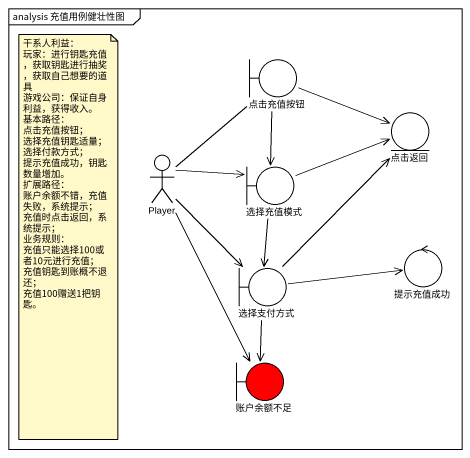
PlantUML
@startuml
mainframe analysis 充值用例健壮性图
boundary 点击充值按钮
entity 点击返回
actor Player
boundary 选择充值模式
control 提示充值成功
boundary 选择支付方式
boundary 账户余额不足 #FF0000
点击充值按钮 -right-> 点击返回
点击充值按钮 --> 选择充值模式
Player -up- 点击充值按钮
Player -right-> 选择充值模式
Player --> 选择支付方式
Player --> 账户余额不足
选择充值模式 -right-> 点击返回
选择充值模式 --> 选择支付方式
选择支付方式 -up-> 点击返回
选择支付方式 -right-> 提示充值成功
选择支付方式 --> 账户余额不足
note as N1
  干系人利益：
  玩家：进行钥匙充值，获取钥匙进行抽奖，获取自己想要的道具
  游戏公司：保证自身利益，获得收入。
  基本路径：
  点击充值按钮；
  选择充值钥匙适量；
  选择付款方式；
  提示充值成功，钥匙数量增加。
  扩展路径：
  账户余额不错，充值失败，系统提示；
  充值时点击返回，系统提示；
  业务规则：
  充值只能选择100或者10元进行充值；
  充值钥匙到账概不退还；
  充值100赠送1把钥匙。
end note
@enduml
